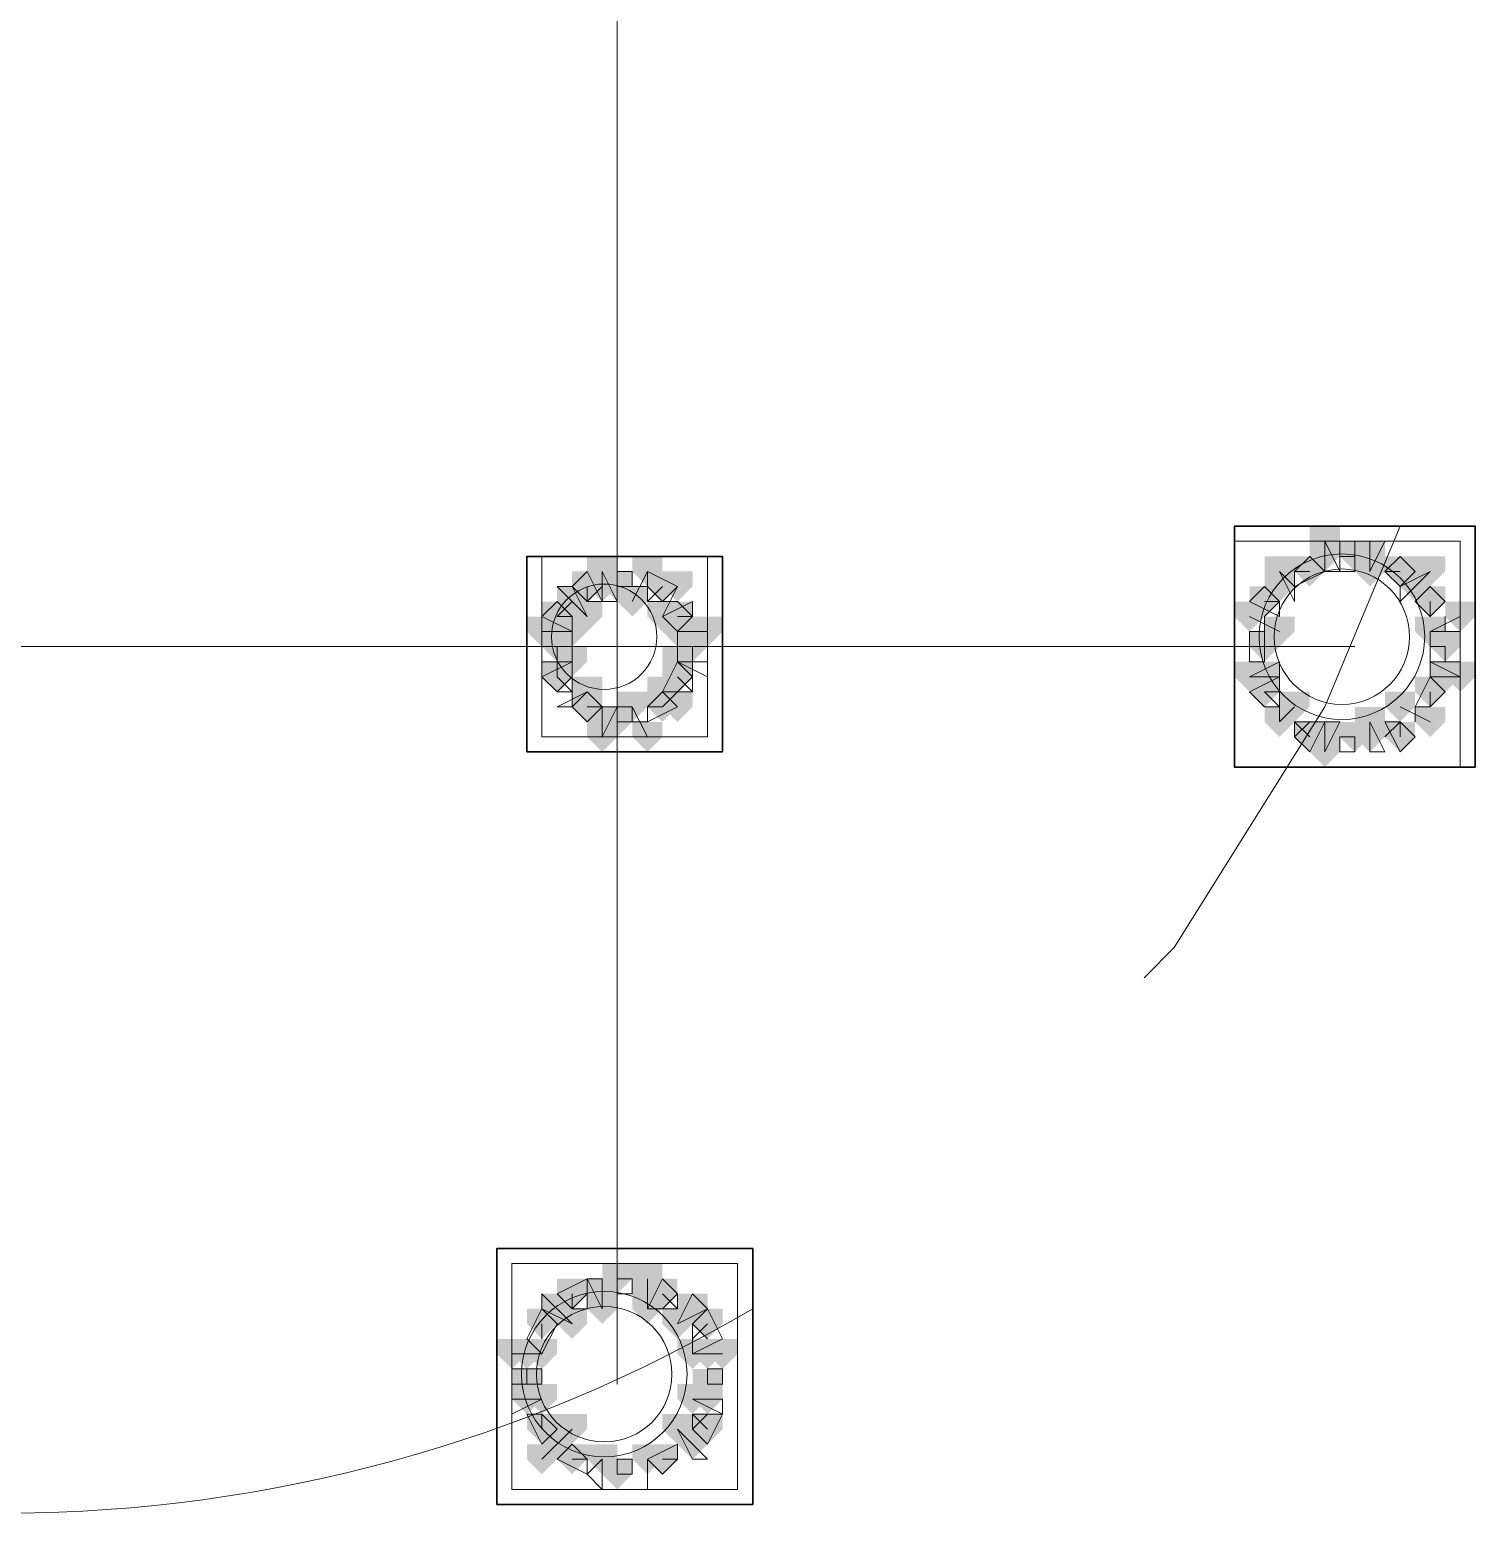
# Model space of a CAD drawing. Header units: millimetres. Extents: x 2315 to 4619, y 1334 to 1897.
# Drawn here: x 4074.12 to 4079.98, y 1548.68 to 1554.71 of the extents above; entities that cross this region are included whole.
import ezdxf

# ---------------------------------------------------------------- set-up
doc = ezdxf.new("R2010")
doc.units = ezdxf.units.MM
for name, color, linetype, true_color in [('PDF_10', 7, 'Continuous', 0x00b85c), ('PDF_AXIS', 7, 'Continuous', 0x00b85c), ('PDF_柱构件', 7, 'Continuous', 0x00b85c), ('PDF_转运站初步方案', 7, 'Continuous', 0x00b85c)]:
    doc.layers.add(name, color=color, linetype=linetype, true_color=true_color)
doc.layers.add('PDF_中心线层', color=1, linetype='Continuous')
doc.layers.add('PDF_粗实线层', color=7, linetype='Continuous')

msp = doc.modelspace()

# ---------------------------------------------------------------- hatches: boundary and pattern name
at = {"layer": 'PDF_10', "transparency": 33554559}
for points in [[(4079.4956, 1552.6298), (4079.4345, 1552.6298), (4079.4345, 1552.5687), (4079.4956, 1552.5076), (4079.5566, 1552.5687), (4079.5566, 1552.6298)], [(4079.4956, 1552.6298), (4079.4345, 1552.6298), (4079.4345, 1552.5687), (4079.4956, 1552.5076), (4079.5566, 1552.5687), (4079.5566, 1552.6298)], [(4079.4956, 1552.6298), (4079.4345, 1552.6298), (4079.4345, 1552.5687), (4079.4956, 1552.5076), (4079.5566, 1552.5687), (4079.5566, 1552.6298)], [(4079.3123, 1552.5687), (4079.2512, 1552.5687), (4079.2512, 1552.5076), (4079.3123, 1552.4466), (4079.3734, 1552.5076), (4079.3734, 1552.5687)], [(4079.3123, 1552.5687), (4079.2512, 1552.5687), (4079.2512, 1552.5076), (4079.3123, 1552.4466), (4079.3734, 1552.5076), (4079.3734, 1552.5687)], [(4079.6788, 1552.5687), (4079.6177, 1552.5687), (4079.6177, 1552.5076), (4079.6788, 1552.4466), (4079.7399, 1552.5076), (4079.7399, 1552.5687)], [(4079.6788, 1552.5687), (4079.6177, 1552.5687), (4079.6177, 1552.5076), (4079.6788, 1552.4466), (4079.7399, 1552.5076), (4079.7399, 1552.5687)], [(4079.6788, 1552.5687), (4079.6177, 1552.5687), (4079.6177, 1552.5076), (4079.6788, 1552.4466), (4079.7399, 1552.5076), (4079.7399, 1552.5687)], [(4076.3804, 1552.5076), (4076.3194, 1552.5076), (4076.3194, 1552.4466), (4076.3804, 1552.3855), (4076.4415, 1552.4466), (4076.4415, 1552.5076)], [(4076.3804, 1552.5076), (4076.3194, 1552.5076), (4076.3194, 1552.4466), (4076.3804, 1552.3855), (4076.4415, 1552.4466), (4076.4415, 1552.5076)], [(4076.5026, 1552.5076), (4076.4415, 1552.5076), (4076.4415, 1552.4466), (4076.5026, 1552.3855), (4076.5637, 1552.4466), (4076.5637, 1552.5076)], [(4076.5026, 1552.5076), (4076.4415, 1552.5076), (4076.4415, 1552.4466), (4076.5026, 1552.3855), (4076.5637, 1552.4466), (4076.5637, 1552.5076)], [(4076.6858, 1552.5076), (4076.6248, 1552.5076), (4076.6248, 1552.4466), (4076.6858, 1552.3855), (4076.7469, 1552.4466), (4076.7469, 1552.5076)], [(4076.6858, 1552.5076), (4076.6248, 1552.5076), (4076.6248, 1552.4466), (4076.6858, 1552.3855), (4076.7469, 1552.4466), (4076.7469, 1552.5076)], [(4079.1291, 1552.4466), (4079.068, 1552.4466), (4079.068, 1552.3855), (4079.1291, 1552.3244), (4079.1902, 1552.3855), (4079.1902, 1552.4466)], [(4079.1291, 1552.4466), (4079.068, 1552.4466), (4079.068, 1552.3855), (4079.1291, 1552.3244), (4079.1902, 1552.3855), (4079.1902, 1552.4466)], [(4079.801, 1552.4466), (4079.7399, 1552.4466), (4079.7399, 1552.3855), (4079.801, 1552.3244), (4079.8621, 1552.3855), (4079.8621, 1552.4466)], [(4079.801, 1552.4466), (4079.7399, 1552.4466), (4079.7399, 1552.3855), (4079.801, 1552.3244), (4079.8621, 1552.3855), (4079.8621, 1552.4466)], [(4079.801, 1552.4466), (4079.7399, 1552.4466), (4079.7399, 1552.3855), (4079.801, 1552.3244), (4079.8621, 1552.3855), (4079.8621, 1552.4466)], [(4076.2583, 1552.3855), (4076.1972, 1552.3855), (4076.1972, 1552.3244), (4076.2583, 1552.2633), (4076.3194, 1552.3244), (4076.3194, 1552.3855)], [(4076.2583, 1552.3855), (4076.1972, 1552.3855), (4076.1972, 1552.3244), (4076.2583, 1552.2633), (4076.3194, 1552.3244), (4076.3194, 1552.3855)], [(4076.7469, 1552.3855), (4076.6858, 1552.3855), (4076.6858, 1552.3244), (4076.7469, 1552.2633), (4076.808, 1552.3244), (4076.808, 1552.3855)], [(4076.7469, 1552.3855), (4076.6858, 1552.3855), (4076.6858, 1552.3244), (4076.7469, 1552.2633), (4076.808, 1552.3244), (4076.808, 1552.3855)], [(4076.2583, 1552.2633), (4076.1972, 1552.2633), (4076.1972, 1552.2022), (4076.2583, 1552.1412), (4076.3194, 1552.2022), (4076.3194, 1552.2633)], [(4076.2583, 1552.2633), (4076.1972, 1552.2633), (4076.1972, 1552.2022), (4076.2583, 1552.1412), (4076.3194, 1552.2022), (4076.3194, 1552.2633)], [(4076.808, 1552.2633), (4076.7469, 1552.2633), (4076.7469, 1552.2022), (4076.808, 1552.1412), (4076.8691, 1552.2022), (4076.8691, 1552.2633)], [(4076.808, 1552.2633), (4076.7469, 1552.2633), (4076.7469, 1552.2022), (4076.808, 1552.1412), (4076.8691, 1552.2022), (4076.8691, 1552.2633)], [(4079.1291, 1552.2633), (4079.068, 1552.2633), (4079.068, 1552.2022), (4079.1291, 1552.1412), (4079.1902, 1552.2022), (4079.1902, 1552.2633)], [(4079.1291, 1552.2633), (4079.068, 1552.2633), (4079.068, 1552.2022), (4079.1291, 1552.1412), (4079.1902, 1552.2022), (4079.1902, 1552.2633)], [(4079.8621, 1552.2633), (4079.801, 1552.2633), (4079.801, 1552.2022), (4079.8621, 1552.1412), (4079.9231, 1552.2022), (4079.9231, 1552.2633)], [(4079.8621, 1552.2633), (4079.801, 1552.2633), (4079.801, 1552.2022), (4079.8621, 1552.1412), (4079.9231, 1552.2022), (4079.9231, 1552.2633)], [(4076.2583, 1552.1412), (4076.1972, 1552.1412), (4076.1972, 1552.0801), (4076.2583, 1552.019), (4076.3194, 1552.0801), (4076.3194, 1552.1412)], [(4076.2583, 1552.1412), (4076.1972, 1552.1412), (4076.1972, 1552.0801), (4076.2583, 1552.019), (4076.3194, 1552.0801), (4076.3194, 1552.1412)], [(4076.7469, 1552.1412), (4076.6858, 1552.1412), (4076.6858, 1552.0801), (4076.7469, 1552.019), (4076.808, 1552.0801), (4076.808, 1552.1412)], [(4076.7469, 1552.1412), (4076.6858, 1552.1412), (4076.6858, 1552.0801), (4076.7469, 1552.019), (4076.808, 1552.0801), (4076.808, 1552.1412)], [(4079.1291, 1552.0801), (4079.068, 1552.0801), (4079.068, 1552.019), (4079.1291, 1551.9579), (4079.1902, 1552.019), (4079.1902, 1552.0801)], [(4079.1291, 1552.0801), (4079.068, 1552.0801), (4079.068, 1552.019), (4079.1291, 1551.9579), (4079.1902, 1552.019), (4079.1902, 1552.0801)], [(4079.801, 1552.0801), (4079.7399, 1552.0801), (4079.7399, 1552.019), (4079.801, 1551.9579), (4079.8621, 1552.019), (4079.8621, 1552.0801)], [(4079.801, 1552.0801), (4079.7399, 1552.0801), (4079.7399, 1552.019), (4079.801, 1551.9579), (4079.8621, 1552.019), (4079.8621, 1552.0801)], [(4079.801, 1552.0801), (4079.7399, 1552.0801), (4079.7399, 1552.019), (4079.801, 1551.9579), (4079.8621, 1552.019), (4079.8621, 1552.0801)], [(4076.3804, 1552.019), (4076.3194, 1552.019), (4076.3194, 1551.9579), (4076.3804, 1551.8968), (4076.4415, 1551.9579), (4076.4415, 1552.019)], [(4076.3804, 1552.019), (4076.3194, 1552.019), (4076.3194, 1551.9579), (4076.3804, 1551.8968), (4076.4415, 1551.9579), (4076.4415, 1552.019)], [(4076.3804, 1552.019), (4076.3194, 1552.019), (4076.3194, 1551.9579), (4076.3804, 1551.8968), (4076.4415, 1551.9579), (4076.4415, 1552.019)], [(4076.6858, 1552.019), (4076.6248, 1552.019), (4076.6248, 1551.9579), (4076.6858, 1551.8968), (4076.7469, 1551.9579), (4076.7469, 1552.019)], [(4076.6858, 1552.019), (4076.6248, 1552.019), (4076.6248, 1551.9579), (4076.6858, 1551.8968), (4076.7469, 1551.9579), (4076.7469, 1552.019)], [(4076.5026, 1551.9579), (4076.4415, 1551.9579), (4076.4415, 1551.8968), (4076.5026, 1551.8357), (4076.5637, 1551.8968), (4076.5637, 1551.9579)], [(4076.5026, 1551.9579), (4076.4415, 1551.9579), (4076.4415, 1551.8968), (4076.5026, 1551.8357), (4076.5637, 1551.8968), (4076.5637, 1551.9579)], [(4079.3123, 1551.8968), (4079.2512, 1551.8968), (4079.2512, 1551.8357), (4079.3123, 1551.7747), (4079.3734, 1551.8357), (4079.3734, 1551.8968)], [(4079.3123, 1551.8968), (4079.2512, 1551.8968), (4079.2512, 1551.8357), (4079.3123, 1551.7747), (4079.3734, 1551.8357), (4079.3734, 1551.8968)], [(4079.4956, 1551.8968), (4079.4345, 1551.8968), (4079.4345, 1551.8357), (4079.4956, 1551.7747), (4079.5566, 1551.8357), (4079.5566, 1551.8968)], [(4079.4956, 1551.8968), (4079.4345, 1551.8968), (4079.4345, 1551.8357), (4079.4956, 1551.7747), (4079.5566, 1551.8357), (4079.5566, 1551.8968)], [(4079.6788, 1551.8968), (4079.6177, 1551.8968), (4079.6177, 1551.8357), (4079.6788, 1551.7747), (4079.7399, 1551.8357), (4079.7399, 1551.8968)], [(4079.6788, 1551.8968), (4079.6177, 1551.8968), (4079.6177, 1551.8357), (4079.6788, 1551.7747), (4079.7399, 1551.8357), (4079.7399, 1551.8968)], [(4076.5026, 1549.6979), (4076.4415, 1549.6979), (4076.4415, 1549.6368), (4076.5026, 1549.5757), (4076.5637, 1549.6368), (4076.5637, 1549.6979)], [(4076.5026, 1549.6979), (4076.4415, 1549.6979), (4076.4415, 1549.6368), (4076.5026, 1549.5757), (4076.5637, 1549.6368), (4076.5637, 1549.6979)], [(4076.3194, 1549.6368), (4076.2583, 1549.6368), (4076.2583, 1549.5757), (4076.3194, 1549.5147), (4076.3804, 1549.5757), (4076.3804, 1549.6368)], [(4076.3194, 1549.6368), (4076.2583, 1549.6368), (4076.2583, 1549.5757), (4076.3194, 1549.5147), (4076.3804, 1549.5757), (4076.3804, 1549.6368)], [(4076.6858, 1549.6368), (4076.6248, 1549.6368), (4076.6248, 1549.5757), (4076.6858, 1549.5147), (4076.7469, 1549.5757), (4076.7469, 1549.6368)], [(4076.6858, 1549.6368), (4076.6248, 1549.6368), (4076.6248, 1549.5757), (4076.6858, 1549.5147), (4076.7469, 1549.5757), (4076.7469, 1549.6368)], [(4076.1972, 1549.5147), (4076.1361, 1549.5147), (4076.1361, 1549.4536), (4076.1972, 1549.3925), (4076.2583, 1549.4536), (4076.2583, 1549.5147)], [(4076.1972, 1549.5147), (4076.1361, 1549.5147), (4076.1361, 1549.4536), (4076.1972, 1549.3925), (4076.2583, 1549.4536), (4076.2583, 1549.5147)], [(4076.8691, 1549.5147), (4076.808, 1549.5147), (4076.808, 1549.4536), (4076.8691, 1549.3925), (4076.9302, 1549.4536), (4076.9302, 1549.5147)], [(4076.8691, 1549.5147), (4076.808, 1549.5147), (4076.808, 1549.4536), (4076.8691, 1549.3925), (4076.9302, 1549.4536), (4076.9302, 1549.5147)], [(4076.1361, 1549.2703), (4076.075, 1549.2703), (4076.075, 1549.2093), (4076.1361, 1549.1482), (4076.1972, 1549.2093), (4076.1972, 1549.2703)], [(4076.1361, 1549.2703), (4076.075, 1549.2703), (4076.075, 1549.2093), (4076.1361, 1549.1482), (4076.1972, 1549.2093), (4076.1972, 1549.2703)], [(4076.8691, 1549.2703), (4076.808, 1549.2703), (4076.808, 1549.2093), (4076.8691, 1549.1482), (4076.9302, 1549.2093), (4076.9302, 1549.2703)], [(4076.8691, 1549.2703), (4076.808, 1549.2703), (4076.808, 1549.2093), (4076.8691, 1549.1482), (4076.9302, 1549.2093), (4076.9302, 1549.2703)], [(4076.1972, 1549.0871), (4076.1361, 1549.0871), (4076.1361, 1549.026), (4076.1972, 1548.9649), (4076.2583, 1549.026), (4076.2583, 1549.0871)], [(4076.1972, 1549.0871), (4076.1361, 1549.0871), (4076.1361, 1549.026), (4076.1972, 1548.9649), (4076.2583, 1549.026), (4076.2583, 1549.0871)], [(4076.8691, 1549.0871), (4076.808, 1549.0871), (4076.808, 1549.026), (4076.8691, 1548.9649), (4076.9302, 1549.026), (4076.9302, 1549.0871)], [(4076.8691, 1549.0871), (4076.808, 1549.0871), (4076.808, 1549.026), (4076.8691, 1548.9649), (4076.9302, 1549.026), (4076.9302, 1549.0871)], [(4076.3194, 1548.9649), (4076.2583, 1548.9649), (4076.2583, 1548.9039), (4076.3194, 1548.8428), (4076.3804, 1548.9039), (4076.3804, 1548.9649)], [(4076.3194, 1548.9649), (4076.2583, 1548.9649), (4076.2583, 1548.9039), (4076.3194, 1548.8428), (4076.3804, 1548.9039), (4076.3804, 1548.9649)], [(4076.3194, 1548.9649), (4076.2583, 1548.9649), (4076.2583, 1548.9039), (4076.3194, 1548.8428), (4076.3804, 1548.9039), (4076.3804, 1548.9649)], [(4076.6858, 1548.9649), (4076.6248, 1548.9649), (4076.6248, 1548.9039), (4076.6858, 1548.8428), (4076.7469, 1548.9039), (4076.7469, 1548.9649)], [(4076.6858, 1548.9649), (4076.6248, 1548.9649), (4076.6248, 1548.9039), (4076.6858, 1548.8428), (4076.7469, 1548.9039), (4076.7469, 1548.9649)], [(4076.5026, 1548.9039), (4076.4415, 1548.9039), (4076.4415, 1548.8428), (4076.5026, 1548.7817), (4076.5637, 1548.8428), (4076.5637, 1548.9039)], [(4076.5026, 1548.9039), (4076.4415, 1548.9039), (4076.4415, 1548.8428), (4076.5026, 1548.7817), (4076.5637, 1548.8428), (4076.5637, 1548.9039)]]:
    msp.add_hatch(color=256, dxfattribs=at).paths.add_polyline_path(points)
at = {"layer": 'PDF_柱构件', "transparency": 33554559}
for points in [[(4079.3734, 1552.6909), (4079.3123, 1552.6909), (4079.3123, 1552.6298), (4079.3734, 1552.5687), (4079.4345, 1552.6298), (4079.4345, 1552.6909)], [(4079.3734, 1552.6298), (4079.3123, 1552.6298), (4079.3123, 1552.5687), (4079.3734, 1552.5076), (4079.4345, 1552.5687), (4079.4345, 1552.6298)], [(4079.5566, 1552.6298), (4079.4956, 1552.6298), (4079.4956, 1552.5687), (4079.5566, 1552.5076), (4079.6177, 1552.5687), (4079.6177, 1552.6298)], [(4076.4415, 1552.5687), (4076.3804, 1552.5687), (4076.3804, 1552.5076), (4076.4415, 1552.4466), (4076.5026, 1552.5076), (4076.5026, 1552.5687)], [(4076.6248, 1552.5687), (4076.5637, 1552.5687), (4076.5637, 1552.5076), (4076.6248, 1552.4466), (4076.6858, 1552.5076), (4076.6858, 1552.5687)], [(4079.1902, 1552.5687), (4079.1291, 1552.5687), (4079.1291, 1552.5076), (4079.1902, 1552.4466), (4079.2512, 1552.5076), (4079.2512, 1552.5687)], [(4079.5566, 1552.5687), (4079.4956, 1552.5687), (4079.4956, 1552.5076), (4079.5566, 1552.4466), (4079.6177, 1552.5076), (4079.6177, 1552.5687)], [(4079.801, 1552.5687), (4079.7399, 1552.5687), (4079.7399, 1552.5076), (4079.801, 1552.4466), (4079.8621, 1552.5076), (4079.8621, 1552.5687)], [(4076.4415, 1552.5076), (4076.3804, 1552.5076), (4076.3804, 1552.4466), (4076.4415, 1552.3855), (4076.5026, 1552.4466), (4076.5026, 1552.5076)], [(4076.7469, 1552.5076), (4076.6858, 1552.5076), (4076.6858, 1552.4466), (4076.7469, 1552.3855), (4076.808, 1552.4466), (4076.808, 1552.5076)], [(4079.1902, 1552.5076), (4079.1291, 1552.5076), (4079.1291, 1552.4466), (4079.1902, 1552.3855), (4079.2512, 1552.4466), (4079.2512, 1552.5076)], [(4079.7399, 1552.5076), (4079.6788, 1552.5076), (4079.6788, 1552.4466), (4079.7399, 1552.3855), (4079.801, 1552.4466), (4079.801, 1552.5076)], [(4076.3194, 1552.4466), (4076.2583, 1552.4466), (4076.2583, 1552.3855), (4076.3194, 1552.3244), (4076.3804, 1552.3855), (4076.3804, 1552.4466)], [(4076.5637, 1552.4466), (4076.5026, 1552.4466), (4076.5026, 1552.3855), (4076.5637, 1552.3244), (4076.6248, 1552.3855), (4076.6248, 1552.4466)], [(4076.3804, 1552.3855), (4076.3194, 1552.3855), (4076.3194, 1552.3244), (4076.3804, 1552.2633), (4076.4415, 1552.3244), (4076.4415, 1552.3855)], [(4076.6858, 1552.3855), (4076.6248, 1552.3855), (4076.6248, 1552.3244), (4076.6858, 1552.2633), (4076.7469, 1552.3244), (4076.7469, 1552.3855)], [(4079.068, 1552.3855), (4079.0069, 1552.3855), (4079.0069, 1552.3244), (4079.068, 1552.2633), (4079.1291, 1552.3244), (4079.1291, 1552.3855)], [(4079.9231, 1552.3855), (4079.8621, 1552.3855), (4079.8621, 1552.3244), (4079.9231, 1552.2633), (4079.9842, 1552.3244), (4079.9842, 1552.3855)], [(4076.1972, 1552.3244), (4076.1361, 1552.3244), (4076.1361, 1552.2633), (4076.1972, 1552.2022), (4076.2583, 1552.2633), (4076.2583, 1552.3244)], [(4076.2583, 1552.3244), (4076.1972, 1552.3244), (4076.1972, 1552.2633), (4076.2583, 1552.2022), (4076.3194, 1552.2633), (4076.3194, 1552.3244)], [(4076.3194, 1552.3244), (4076.2583, 1552.3244), (4076.2583, 1552.2633), (4076.3194, 1552.2022), (4076.3804, 1552.2633), (4076.3804, 1552.3244)], [(4076.7469, 1552.3244), (4076.6858, 1552.3244), (4076.6858, 1552.2633), (4076.7469, 1552.2022), (4076.808, 1552.2633), (4076.808, 1552.3244)], [(4076.808, 1552.3244), (4076.7469, 1552.3244), (4076.7469, 1552.2633), (4076.808, 1552.2022), (4076.8691, 1552.2633), (4076.8691, 1552.3244)], [(4076.8691, 1552.3244), (4076.808, 1552.3244), (4076.808, 1552.2633), (4076.8691, 1552.2022), (4076.9302, 1552.2633), (4076.9302, 1552.3244)], [(4079.1902, 1552.3244), (4079.1291, 1552.3244), (4079.1291, 1552.2633), (4079.1902, 1552.2022), (4079.2512, 1552.2633), (4079.2512, 1552.3244)], [(4079.801, 1552.3244), (4079.7399, 1552.3244), (4079.7399, 1552.2633), (4079.801, 1552.2022), (4079.8621, 1552.2633), (4079.8621, 1552.3244)], [(4076.3194, 1552.2022), (4076.2583, 1552.2022), (4076.2583, 1552.1412), (4076.3194, 1552.0801), (4076.3804, 1552.1412), (4076.3804, 1552.2022)], [(4076.7469, 1552.2022), (4076.6858, 1552.2022), (4076.6858, 1552.1412), (4076.7469, 1552.0801), (4076.808, 1552.1412), (4076.808, 1552.2022)], [(4079.068, 1552.1412), (4079.0069, 1552.1412), (4079.0069, 1552.0801), (4079.068, 1552.019), (4079.1291, 1552.0801), (4079.1291, 1552.1412)], [(4079.1291, 1552.1412), (4079.068, 1552.1412), (4079.068, 1552.0801), (4079.1291, 1552.019), (4079.1902, 1552.0801), (4079.1902, 1552.1412)], [(4079.8621, 1552.1412), (4079.801, 1552.1412), (4079.801, 1552.0801), (4079.8621, 1552.019), (4079.9231, 1552.0801), (4079.9231, 1552.1412)], [(4079.9231, 1552.1412), (4079.8621, 1552.1412), (4079.8621, 1552.0801), (4079.9231, 1552.019), (4079.9842, 1552.0801), (4079.9842, 1552.1412)], [(4076.3804, 1552.0801), (4076.3194, 1552.0801), (4076.3194, 1552.019), (4076.3804, 1551.9579), (4076.4415, 1552.019), (4076.4415, 1552.0801)], [(4076.6858, 1552.0801), (4076.6248, 1552.0801), (4076.6248, 1552.019), (4076.6858, 1551.9579), (4076.7469, 1552.019), (4076.7469, 1552.0801)], [(4076.5637, 1552.019), (4076.5026, 1552.019), (4076.5026, 1551.9579), (4076.5637, 1551.8968), (4076.6248, 1551.9579), (4076.6248, 1552.019)], [(4076.7469, 1552.019), (4076.6858, 1552.019), (4076.6858, 1551.9579), (4076.7469, 1551.8968), (4076.808, 1551.9579), (4076.808, 1552.019)], [(4079.2512, 1552.019), (4079.1902, 1552.019), (4079.1902, 1551.9579), (4079.2512, 1551.8968), (4079.3123, 1551.9579), (4079.3123, 1552.019)], [(4079.6788, 1552.019), (4079.6177, 1552.019), (4079.6177, 1551.9579), (4079.6788, 1551.8968), (4079.7399, 1551.9579), (4079.7399, 1552.019)], [(4076.4415, 1551.9579), (4076.3804, 1551.9579), (4076.3804, 1551.8968), (4076.4415, 1551.8357), (4076.5026, 1551.8968), (4076.5026, 1551.9579)], [(4079.1902, 1551.9579), (4079.1291, 1551.9579), (4079.1291, 1551.8968), (4079.1902, 1551.8357), (4079.2512, 1551.8968), (4079.2512, 1551.9579)], [(4079.5566, 1551.9579), (4079.4956, 1551.9579), (4079.4956, 1551.8968), (4079.5566, 1551.8357), (4079.6177, 1551.8968), (4079.6177, 1551.9579)], [(4079.801, 1551.9579), (4079.7399, 1551.9579), (4079.7399, 1551.8968), (4079.801, 1551.8357), (4079.8621, 1551.8968), (4079.8621, 1551.9579)], [(4076.4415, 1551.8968), (4076.3804, 1551.8968), (4076.3804, 1551.8357), (4076.4415, 1551.7747), (4076.5026, 1551.8357), (4076.5026, 1551.8968)], [(4076.6248, 1551.8968), (4076.5637, 1551.8968), (4076.5637, 1551.8357), (4076.6248, 1551.7747), (4076.6858, 1551.8357), (4076.6858, 1551.8968)], [(4079.3734, 1551.8968), (4079.3123, 1551.8968), (4079.3123, 1551.8357), (4079.3734, 1551.7747), (4079.4345, 1551.8357), (4079.4345, 1551.8968)], [(4079.5566, 1551.8968), (4079.4956, 1551.8968), (4079.4956, 1551.8357), (4079.5566, 1551.7747), (4079.6177, 1551.8357), (4079.6177, 1551.8968)], [(4079.3734, 1551.8357), (4079.3123, 1551.8357), (4079.3123, 1551.7747), (4079.3734, 1551.7136), (4079.4345, 1551.7747), (4079.4345, 1551.8357)], [(4076.6248, 1549.6979), (4076.5637, 1549.6979), (4076.5637, 1549.6368), (4076.6248, 1549.5757), (4076.6858, 1549.6368), (4076.6858, 1549.6979)], [(4076.4415, 1549.6368), (4076.3804, 1549.6368), (4076.3804, 1549.5757), (4076.4415, 1549.5147), (4076.5026, 1549.5757), (4076.5026, 1549.6368)], [(4076.6248, 1549.6368), (4076.5637, 1549.6368), (4076.5637, 1549.5757), (4076.6248, 1549.5147), (4076.6858, 1549.5757), (4076.6858, 1549.6368)], [(4076.2583, 1549.5757), (4076.1972, 1549.5757), (4076.1972, 1549.5147), (4076.2583, 1549.4536), (4076.3194, 1549.5147), (4076.3194, 1549.5757)], [(4076.4415, 1549.5757), (4076.3804, 1549.5757), (4076.3804, 1549.5147), (4076.4415, 1549.4536), (4076.5026, 1549.5147), (4076.5026, 1549.5757)], [(4076.6248, 1549.5757), (4076.5637, 1549.5757), (4076.5637, 1549.5147), (4076.6248, 1549.4536), (4076.6858, 1549.5147), (4076.6858, 1549.5757)], [(4076.808, 1549.5757), (4076.7469, 1549.5757), (4076.7469, 1549.5147), (4076.808, 1549.4536), (4076.8691, 1549.5147), (4076.8691, 1549.5757)], [(4076.3194, 1549.5147), (4076.2583, 1549.5147), (4076.2583, 1549.4536), (4076.3194, 1549.3925), (4076.3804, 1549.4536), (4076.3804, 1549.5147)], [(4076.7469, 1549.5147), (4076.6858, 1549.5147), (4076.6858, 1549.4536), (4076.7469, 1549.3925), (4076.808, 1549.4536), (4076.808, 1549.5147)], [(4076.075, 1549.3925), (4076.0139, 1549.3925), (4076.0139, 1549.3314), (4076.075, 1549.2703), (4076.1361, 1549.3314), (4076.1361, 1549.3925)], [(4076.1361, 1549.3925), (4076.075, 1549.3925), (4076.075, 1549.3314), (4076.1361, 1549.2703), (4076.1972, 1549.3314), (4076.1972, 1549.3925)], [(4076.1972, 1549.3925), (4076.1361, 1549.3925), (4076.1361, 1549.3314), (4076.1972, 1549.2703), (4076.2583, 1549.3314), (4076.2583, 1549.3925)], [(4076.808, 1549.3925), (4076.7469, 1549.3925), (4076.7469, 1549.3314), (4076.808, 1549.2703), (4076.8691, 1549.3314), (4076.8691, 1549.3925)], [(4076.8691, 1549.3925), (4076.808, 1549.3925), (4076.808, 1549.3314), (4076.8691, 1549.2703), (4076.9302, 1549.3314), (4076.9302, 1549.3925)], [(4076.9302, 1549.3925), (4076.8691, 1549.3925), (4076.8691, 1549.3314), (4076.9302, 1549.2703), (4076.9912, 1549.3314), (4076.9912, 1549.3925)], [(4076.1361, 1549.2093), (4076.075, 1549.2093), (4076.075, 1549.1482), (4076.1361, 1549.0871), (4076.1972, 1549.1482), (4076.1972, 1549.2093)], [(4076.1972, 1549.2093), (4076.1361, 1549.2093), (4076.1361, 1549.1482), (4076.1972, 1549.0871), (4076.2583, 1549.1482), (4076.2583, 1549.2093)], [(4076.808, 1549.2093), (4076.7469, 1549.2093), (4076.7469, 1549.1482), (4076.808, 1549.0871), (4076.8691, 1549.1482), (4076.8691, 1549.2093)], [(4076.8691, 1549.2093), (4076.808, 1549.2093), (4076.808, 1549.1482), (4076.8691, 1549.0871), (4076.9302, 1549.1482), (4076.9302, 1549.2093)], [(4076.3194, 1549.0871), (4076.2583, 1549.0871), (4076.2583, 1549.026), (4076.3194, 1548.9649), (4076.3804, 1549.026), (4076.3804, 1549.0871)], [(4076.7469, 1549.0871), (4076.6858, 1549.0871), (4076.6858, 1549.026), (4076.7469, 1548.9649), (4076.808, 1549.026), (4076.808, 1549.0871)], [(4076.2583, 1549.026), (4076.1972, 1549.026), (4076.1972, 1548.9649), (4076.2583, 1548.9039), (4076.3194, 1548.9649), (4076.3194, 1549.026)], [(4076.808, 1549.026), (4076.7469, 1549.026), (4076.7469, 1548.9649), (4076.808, 1548.9039), (4076.8691, 1548.9649), (4076.8691, 1549.026)], [(4076.1972, 1548.9649), (4076.1361, 1548.9649), (4076.1361, 1548.9039), (4076.1972, 1548.8428), (4076.2583, 1548.9039), (4076.2583, 1548.9649)], [(4076.4415, 1548.9649), (4076.3804, 1548.9649), (4076.3804, 1548.9039), (4076.4415, 1548.8428), (4076.5026, 1548.9039), (4076.5026, 1548.9649)], [(4076.6248, 1548.9649), (4076.5637, 1548.9649), (4076.5637, 1548.9039), (4076.6248, 1548.8428), (4076.6858, 1548.9039), (4076.6858, 1548.9649)]]:
    msp.add_hatch(color=256, dxfattribs=at).paths.add_polyline_path(points)
at = {"layer": 'PDF_转运站初步方案', "transparency": 33554559}
for points in [[(4079.4956, 1552.6298), (4079.4345, 1552.6298), (4079.4345, 1552.5687), (4079.4956, 1552.5076), (4079.5566, 1552.5687), (4079.5566, 1552.6298)], [(4079.4956, 1552.6298), (4079.4345, 1552.6298), (4079.4345, 1552.5687), (4079.4956, 1552.5076), (4079.5566, 1552.5687), (4079.5566, 1552.6298)], [(4079.3123, 1552.5687), (4079.2512, 1552.5687), (4079.2512, 1552.5076), (4079.3123, 1552.4466), (4079.3734, 1552.5076), (4079.3734, 1552.5687)], [(4079.3123, 1552.5687), (4079.2512, 1552.5687), (4079.2512, 1552.5076), (4079.3123, 1552.4466), (4079.3734, 1552.5076), (4079.3734, 1552.5687)], [(4079.6788, 1552.5687), (4079.6177, 1552.5687), (4079.6177, 1552.5076), (4079.6788, 1552.4466), (4079.7399, 1552.5076), (4079.7399, 1552.5687)], [(4079.6788, 1552.5687), (4079.6177, 1552.5687), (4079.6177, 1552.5076), (4079.6788, 1552.4466), (4079.7399, 1552.5076), (4079.7399, 1552.5687)], [(4076.3804, 1552.5076), (4076.3194, 1552.5076), (4076.3194, 1552.4466), (4076.3804, 1552.3855), (4076.4415, 1552.4466), (4076.4415, 1552.5076)], [(4076.3804, 1552.5076), (4076.3194, 1552.5076), (4076.3194, 1552.4466), (4076.3804, 1552.3855), (4076.4415, 1552.4466), (4076.4415, 1552.5076)], [(4076.5026, 1552.5076), (4076.4415, 1552.5076), (4076.4415, 1552.4466), (4076.5026, 1552.3855), (4076.5637, 1552.4466), (4076.5637, 1552.5076)], [(4076.5026, 1552.5076), (4076.4415, 1552.5076), (4076.4415, 1552.4466), (4076.5026, 1552.3855), (4076.5637, 1552.4466), (4076.5637, 1552.5076)], [(4076.6858, 1552.5076), (4076.6248, 1552.5076), (4076.6248, 1552.4466), (4076.6858, 1552.3855), (4076.7469, 1552.4466), (4076.7469, 1552.5076)], [(4076.6858, 1552.5076), (4076.6248, 1552.5076), (4076.6248, 1552.4466), (4076.6858, 1552.3855), (4076.7469, 1552.4466), (4076.7469, 1552.5076)], [(4079.1291, 1552.4466), (4079.068, 1552.4466), (4079.068, 1552.3855), (4079.1291, 1552.3244), (4079.1902, 1552.3855), (4079.1902, 1552.4466)], [(4079.1291, 1552.4466), (4079.068, 1552.4466), (4079.068, 1552.3855), (4079.1291, 1552.3244), (4079.1902, 1552.3855), (4079.1902, 1552.4466)], [(4079.801, 1552.4466), (4079.7399, 1552.4466), (4079.7399, 1552.3855), (4079.801, 1552.3244), (4079.8621, 1552.3855), (4079.8621, 1552.4466)], [(4079.801, 1552.4466), (4079.7399, 1552.4466), (4079.7399, 1552.3855), (4079.801, 1552.3244), (4079.8621, 1552.3855), (4079.8621, 1552.4466)], [(4076.2583, 1552.3855), (4076.1972, 1552.3855), (4076.1972, 1552.3244), (4076.2583, 1552.2633), (4076.3194, 1552.3244), (4076.3194, 1552.3855)], [(4076.2583, 1552.3855), (4076.1972, 1552.3855), (4076.1972, 1552.3244), (4076.2583, 1552.2633), (4076.3194, 1552.3244), (4076.3194, 1552.3855)], [(4076.7469, 1552.3855), (4076.6858, 1552.3855), (4076.6858, 1552.3244), (4076.7469, 1552.2633), (4076.808, 1552.3244), (4076.808, 1552.3855)], [(4076.7469, 1552.3855), (4076.6858, 1552.3855), (4076.6858, 1552.3244), (4076.7469, 1552.2633), (4076.808, 1552.3244), (4076.808, 1552.3855)], [(4076.2583, 1552.2633), (4076.1972, 1552.2633), (4076.1972, 1552.2022), (4076.2583, 1552.1412), (4076.3194, 1552.2022), (4076.3194, 1552.2633)], [(4076.2583, 1552.2633), (4076.1972, 1552.2633), (4076.1972, 1552.2022), (4076.2583, 1552.1412), (4076.3194, 1552.2022), (4076.3194, 1552.2633)], [(4076.808, 1552.2633), (4076.7469, 1552.2633), (4076.7469, 1552.2022), (4076.808, 1552.1412), (4076.8691, 1552.2022), (4076.8691, 1552.2633)], [(4076.808, 1552.2633), (4076.7469, 1552.2633), (4076.7469, 1552.2022), (4076.808, 1552.1412), (4076.8691, 1552.2022), (4076.8691, 1552.2633)], [(4079.1291, 1552.2633), (4079.068, 1552.2633), (4079.068, 1552.2022), (4079.1291, 1552.1412), (4079.1902, 1552.2022), (4079.1902, 1552.2633)], [(4079.1291, 1552.2633), (4079.068, 1552.2633), (4079.068, 1552.2022), (4079.1291, 1552.1412), (4079.1902, 1552.2022), (4079.1902, 1552.2633)], [(4079.8621, 1552.2633), (4079.801, 1552.2633), (4079.801, 1552.2022), (4079.8621, 1552.1412), (4079.9231, 1552.2022), (4079.9231, 1552.2633)], [(4079.8621, 1552.2633), (4079.801, 1552.2633), (4079.801, 1552.2022), (4079.8621, 1552.1412), (4079.9231, 1552.2022), (4079.9231, 1552.2633)], [(4076.2583, 1552.1412), (4076.1972, 1552.1412), (4076.1972, 1552.0801), (4076.2583, 1552.019), (4076.3194, 1552.0801), (4076.3194, 1552.1412)], [(4076.2583, 1552.1412), (4076.1972, 1552.1412), (4076.1972, 1552.0801), (4076.2583, 1552.019), (4076.3194, 1552.0801), (4076.3194, 1552.1412)], [(4076.7469, 1552.1412), (4076.6858, 1552.1412), (4076.6858, 1552.0801), (4076.7469, 1552.019), (4076.808, 1552.0801), (4076.808, 1552.1412)], [(4076.7469, 1552.1412), (4076.6858, 1552.1412), (4076.6858, 1552.0801), (4076.7469, 1552.019), (4076.808, 1552.0801), (4076.808, 1552.1412)], [(4079.1291, 1552.0801), (4079.068, 1552.0801), (4079.068, 1552.019), (4079.1291, 1551.9579), (4079.1902, 1552.019), (4079.1902, 1552.0801)], [(4079.1291, 1552.0801), (4079.068, 1552.0801), (4079.068, 1552.019), (4079.1291, 1551.9579), (4079.1902, 1552.019), (4079.1902, 1552.0801)], [(4079.801, 1552.0801), (4079.7399, 1552.0801), (4079.7399, 1552.019), (4079.801, 1551.9579), (4079.8621, 1552.019), (4079.8621, 1552.0801)], [(4079.801, 1552.0801), (4079.7399, 1552.0801), (4079.7399, 1552.019), (4079.801, 1551.9579), (4079.8621, 1552.019), (4079.8621, 1552.0801)], [(4076.3804, 1552.019), (4076.3194, 1552.019), (4076.3194, 1551.9579), (4076.3804, 1551.8968), (4076.4415, 1551.9579), (4076.4415, 1552.019)], [(4076.3804, 1552.019), (4076.3194, 1552.019), (4076.3194, 1551.9579), (4076.3804, 1551.8968), (4076.4415, 1551.9579), (4076.4415, 1552.019)], [(4076.6858, 1552.019), (4076.6248, 1552.019), (4076.6248, 1551.9579), (4076.6858, 1551.8968), (4076.7469, 1551.9579), (4076.7469, 1552.019)], [(4076.6858, 1552.019), (4076.6248, 1552.019), (4076.6248, 1551.9579), (4076.6858, 1551.8968), (4076.7469, 1551.9579), (4076.7469, 1552.019)], [(4076.5026, 1551.9579), (4076.4415, 1551.9579), (4076.4415, 1551.8968), (4076.5026, 1551.8357), (4076.5637, 1551.8968), (4076.5637, 1551.9579)], [(4076.5026, 1551.9579), (4076.4415, 1551.9579), (4076.4415, 1551.8968), (4076.5026, 1551.8357), (4076.5637, 1551.8968), (4076.5637, 1551.9579)], [(4079.3123, 1551.8968), (4079.2512, 1551.8968), (4079.2512, 1551.8357), (4079.3123, 1551.7747), (4079.3734, 1551.8357), (4079.3734, 1551.8968)], [(4079.3123, 1551.8968), (4079.2512, 1551.8968), (4079.2512, 1551.8357), (4079.3123, 1551.7747), (4079.3734, 1551.8357), (4079.3734, 1551.8968)], [(4079.4956, 1551.8968), (4079.4345, 1551.8968), (4079.4345, 1551.8357), (4079.4956, 1551.7747), (4079.5566, 1551.8357), (4079.5566, 1551.8968)], [(4079.4956, 1551.8968), (4079.4345, 1551.8968), (4079.4345, 1551.8357), (4079.4956, 1551.7747), (4079.5566, 1551.8357), (4079.5566, 1551.8968)], [(4079.6788, 1551.8968), (4079.6177, 1551.8968), (4079.6177, 1551.8357), (4079.6788, 1551.7747), (4079.7399, 1551.8357), (4079.7399, 1551.8968)], [(4079.6788, 1551.8968), (4079.6177, 1551.8968), (4079.6177, 1551.8357), (4079.6788, 1551.7747), (4079.7399, 1551.8357), (4079.7399, 1551.8968)], [(4076.5026, 1549.6979), (4076.4415, 1549.6979), (4076.4415, 1549.6368), (4076.5026, 1549.5757), (4076.5637, 1549.6368), (4076.5637, 1549.6979)], [(4076.5026, 1549.6979), (4076.4415, 1549.6979), (4076.4415, 1549.6368), (4076.5026, 1549.5757), (4076.5637, 1549.6368), (4076.5637, 1549.6979)], [(4076.3194, 1549.6368), (4076.2583, 1549.6368), (4076.2583, 1549.5757), (4076.3194, 1549.5147), (4076.3804, 1549.5757), (4076.3804, 1549.6368)], [(4076.3194, 1549.6368), (4076.2583, 1549.6368), (4076.2583, 1549.5757), (4076.3194, 1549.5147), (4076.3804, 1549.5757), (4076.3804, 1549.6368)], [(4076.6858, 1549.6368), (4076.6248, 1549.6368), (4076.6248, 1549.5757), (4076.6858, 1549.5147), (4076.7469, 1549.5757), (4076.7469, 1549.6368)], [(4076.6858, 1549.6368), (4076.6248, 1549.6368), (4076.6248, 1549.5757), (4076.6858, 1549.5147), (4076.7469, 1549.5757), (4076.7469, 1549.6368)], [(4076.1972, 1549.5147), (4076.1361, 1549.5147), (4076.1361, 1549.4536), (4076.1972, 1549.3925), (4076.2583, 1549.4536), (4076.2583, 1549.5147)], [(4076.1972, 1549.5147), (4076.1361, 1549.5147), (4076.1361, 1549.4536), (4076.1972, 1549.3925), (4076.2583, 1549.4536), (4076.2583, 1549.5147)], [(4076.8691, 1549.5147), (4076.808, 1549.5147), (4076.808, 1549.4536), (4076.8691, 1549.3925), (4076.9302, 1549.4536), (4076.9302, 1549.5147)], [(4076.8691, 1549.5147), (4076.808, 1549.5147), (4076.808, 1549.4536), (4076.8691, 1549.3925), (4076.9302, 1549.4536), (4076.9302, 1549.5147)], [(4076.1361, 1549.2703), (4076.075, 1549.2703), (4076.075, 1549.2093), (4076.1361, 1549.1482), (4076.1972, 1549.2093), (4076.1972, 1549.2703)], [(4076.1361, 1549.2703), (4076.075, 1549.2703), (4076.075, 1549.2093), (4076.1361, 1549.1482), (4076.1972, 1549.2093), (4076.1972, 1549.2703)], [(4076.8691, 1549.2703), (4076.808, 1549.2703), (4076.808, 1549.2093), (4076.8691, 1549.1482), (4076.9302, 1549.2093), (4076.9302, 1549.2703)], [(4076.8691, 1549.2703), (4076.808, 1549.2703), (4076.808, 1549.2093), (4076.8691, 1549.1482), (4076.9302, 1549.2093), (4076.9302, 1549.2703)], [(4076.1972, 1549.0871), (4076.1361, 1549.0871), (4076.1361, 1549.026), (4076.1972, 1548.9649), (4076.2583, 1549.026), (4076.2583, 1549.0871)], [(4076.1972, 1549.0871), (4076.1361, 1549.0871), (4076.1361, 1549.026), (4076.1972, 1548.9649), (4076.2583, 1549.026), (4076.2583, 1549.0871)], [(4076.8691, 1549.0871), (4076.808, 1549.0871), (4076.808, 1549.026), (4076.8691, 1548.9649), (4076.9302, 1549.026), (4076.9302, 1549.0871)], [(4076.8691, 1549.0871), (4076.808, 1549.0871), (4076.808, 1549.026), (4076.8691, 1548.9649), (4076.9302, 1549.026), (4076.9302, 1549.0871)], [(4076.3194, 1548.9649), (4076.2583, 1548.9649), (4076.2583, 1548.9039), (4076.3194, 1548.8428), (4076.3804, 1548.9039), (4076.3804, 1548.9649)], [(4076.3194, 1548.9649), (4076.2583, 1548.9649), (4076.2583, 1548.9039), (4076.3194, 1548.8428), (4076.3804, 1548.9039), (4076.3804, 1548.9649)], [(4076.6858, 1548.9649), (4076.6248, 1548.9649), (4076.6248, 1548.9039), (4076.6858, 1548.8428), (4076.7469, 1548.9039), (4076.7469, 1548.9649)], [(4076.6858, 1548.9649), (4076.6248, 1548.9649), (4076.6248, 1548.9039), (4076.6858, 1548.8428), (4076.7469, 1548.9039), (4076.7469, 1548.9649)], [(4076.5026, 1548.9039), (4076.4415, 1548.9039), (4076.4415, 1548.8428), (4076.5026, 1548.7817), (4076.5637, 1548.8428), (4076.5637, 1548.9039)], [(4076.5026, 1548.9039), (4076.4415, 1548.9039), (4076.4415, 1548.8428), (4076.5026, 1548.7817), (4076.5637, 1548.8428), (4076.5637, 1548.9039)]]:
    msp.add_hatch(color=256, dxfattribs=at).paths.add_polyline_path(points)

# ---------------------------------------------------------------- linework, layer by layer
at = {"layer": 'PDF_10', "lineweight": 18}
for points in [[(4079.4345, 1552.5687), (4079.4956, 1552.5687)], [(4076.5026, 1552.5076), (4076.5026, 1552.4466), (4076.5637, 1552.4466)], [(4079.2512, 1552.5076), (4079.3123, 1552.5076), (4079.2512, 1552.5076)], [(4079.6177, 1552.5076), (4079.6788, 1552.5076)], [(4076.3804, 1552.4466), (4076.3804, 1552.3855), (4076.4415, 1552.4466)], [(4076.6248, 1552.4466), (4076.6858, 1552.3855)], [(4076.6248, 1552.3855), (4076.6858, 1552.4466)], [(4076.3194, 1552.3244), (4076.2583, 1552.3244), (4076.3194, 1552.3855)], [(4076.7469, 1552.3855), (4076.808, 1552.3244), (4076.7469, 1552.3244)], [(4079.1291, 1552.3244), (4079.1902, 1552.3855), (4079.1291, 1552.3855)], [(4079.801, 1552.3855), (4079.801, 1552.3244)], [(4076.2583, 1552.1412), (4076.2583, 1552.2022), (4076.1972, 1552.2022)], [(4076.7469, 1552.2022), (4076.808, 1552.2022), (4076.808, 1552.1412)], [(4079.1291, 1552.1412), (4079.1291, 1552.2022), (4079.068, 1552.2022)], [(4079.801, 1552.2022), (4079.8621, 1552.2022), (4079.8621, 1552.1412)], [(4076.3194, 1552.019), (4076.2583, 1552.0801)], [(4076.3194, 1552.0801), (4076.2583, 1552.019)], [(4076.808, 1552.0801), (4076.7469, 1552.019)], [(4076.7469, 1552.0801), (4076.808, 1552.019)], [(4079.1902, 1551.9579), (4079.1291, 1552.019), (4079.1902, 1552.019)], [(4079.801, 1552.019), (4079.801, 1551.9579)], [(4076.4415, 1551.9579), (4076.3804, 1551.9579)], [(4076.5637, 1551.8968), (4076.5026, 1551.8968), (4076.5026, 1551.9579)], [(4076.6858, 1551.9579), (4076.6248, 1551.9579), (4076.6858, 1551.9579)], [(4079.3123, 1551.8357), (4079.2512, 1551.8968)], [(4079.3123, 1551.8968), (4079.2512, 1551.8357)], [(4079.6788, 1551.8357), (4079.6788, 1551.8968), (4079.6177, 1551.8357)], [(4079.4956, 1551.7747), (4079.4956, 1551.8357), (4079.4345, 1551.8357)], [(4076.5637, 1549.6368), (4076.5026, 1549.6368), (4076.5026, 1549.5757)], [(4076.3804, 1549.5757), (4076.3194, 1549.5147), (4076.3194, 1549.5757)], [(4076.7469, 1549.5147), (4076.6858, 1549.5757)], [(4076.6858, 1549.5147), (4076.7469, 1549.5757)], [(4076.1972, 1549.4536), (4076.1972, 1549.3925), (4076.1972, 1549.4536)], [(4076.8691, 1549.3925), (4076.808, 1549.4536)], [(4076.808, 1549.3925), (4076.8691, 1549.4536)], [(4076.1361, 1549.2703), (4076.1361, 1549.2093), (4076.1972, 1549.2093)], [(4076.9302, 1549.2093), (4076.8691, 1549.2093), (4076.8691, 1549.2703)], [(4076.1972, 1549.026), (4076.1972, 1549.0871), (4076.1972, 1549.026)], [(4076.808, 1549.026), (4076.8691, 1549.0871)], [(4076.808, 1549.0871), (4076.8691, 1549.026)], [(4076.3194, 1548.9039), (4076.3804, 1548.9039)], [(4076.5026, 1548.9039), (4076.5026, 1548.8428), (4076.5637, 1548.8428)], [(4076.7469, 1548.9039), (4076.6858, 1548.9039), (4076.7469, 1548.9039)]]:
    msp.add_lwpolyline(points, dxfattribs=at)
at = {"layer": 'PDF_AXIS', "lineweight": 18}
for points in [[(4079.9231, 1551.7136), (4079.9231, 1552.6298), (4079.0069, 1552.6298), (4079.0069, 1551.7136)], [(4076.8691, 1551.8357), (4076.8691, 1552.5687), (4076.1972, 1552.5687), (4076.1972, 1551.8357)], [(4076.075, 1548.7817), (4076.075, 1549.6979), (4076.9912, 1549.6979), (4076.9912, 1548.7817)]]:
    msp.add_lwpolyline(points, close=True, dxfattribs=at)
at = {"layer": 'PDF_中心线层', "color": 112, "lineweight": 18, "true_color": 0x00b85c}
for points in [[(4076.5026, 1549.2093), (4076.5026, 1560.1428)], [(4078.6404, 1550.8584), (4078.7626, 1550.9806), (4079.3734, 1551.9579), (4079.6788, 1552.6909)], [(4079.4956, 1552.2022), (4068.562, 1552.2022)]]:
    msp.add_lwpolyline(points, dxfattribs=at)
msp.add_arc((4074.0082, 1554.6804), 5.9959, 179.7499, 300.5105, dxfattribs=at)
at = {"layer": 'PDF_柱构件', "lineweight": 18}
for points in [[(4079.3734, 1552.6298), (4079.3734, 1552.5076), (4079.4345, 1552.5076)], [(4079.4345, 1552.5076), (4079.4956, 1552.5076), (4079.4956, 1552.6298), (4079.4345, 1552.6298)], [(4079.5566, 1552.6298), (4079.5566, 1552.5076), (4079.6177, 1552.6298)], [(4079.2512, 1552.4466), (4079.3734, 1552.5076), (4079.3123, 1552.5687), (4079.2512, 1552.5076)], [(4079.6177, 1552.5076), (4079.6788, 1552.4466), (4079.7399, 1552.5076), (4079.6788, 1552.5687)], [(4076.3804, 1552.3855), (4076.4415, 1552.3855), (4076.3804, 1552.5076), (4076.3194, 1552.4466)], [(4076.4415, 1552.5076), (4076.4415, 1552.3855), (4076.5026, 1552.3855)], [(4076.5026, 1552.4466), (4076.5637, 1552.4466), (4076.5637, 1552.5076), (4076.5026, 1552.5076)], [(4076.6248, 1552.5076), (4076.5637, 1552.3855)], [(4076.6248, 1552.3855), (4076.6858, 1552.3855), (4076.7469, 1552.4466), (4076.6248, 1552.5076)], [(4079.1902, 1552.5076), (4079.2512, 1552.3855), (4079.2512, 1552.4466)], [(4079.801, 1552.5076), (4079.6788, 1552.4466), (4079.6788, 1552.3855)], [(4076.2583, 1552.4466), (4076.3804, 1552.3244), (4076.3194, 1552.4466)], [(4076.7469, 1552.4466), (4076.6858, 1552.3244)], [(4079.1902, 1552.3244), (4079.1902, 1552.3855), (4079.1291, 1552.4466), (4079.068, 1552.3855)], [(4079.7399, 1552.3855), (4079.801, 1552.3244), (4079.8621, 1552.3855), (4079.801, 1552.4466)], [(4076.3194, 1552.2633), (4076.3194, 1552.3244), (4076.2583, 1552.3855), (4076.1972, 1552.3244)], [(4076.6858, 1552.3244), (4076.7469, 1552.2633), (4076.808, 1552.3244), (4076.808, 1552.3855)], [(4079.068, 1552.3244), (4079.1902, 1552.2633)], [(4079.9231, 1552.3244), (4079.801, 1552.2633)], [(4076.1972, 1552.2633), (4076.3194, 1552.2633)], [(4076.3194, 1552.1412), (4076.3194, 1552.2633), (4076.1972, 1552.2633), (4076.1972, 1552.1412)], [(4076.8691, 1552.2633), (4076.7469, 1552.2633)], [(4076.7469, 1552.2633), (4076.7469, 1552.1412), (4076.8691, 1552.1412), (4076.8691, 1552.2633)], [(4079.1291, 1552.1412), (4079.1291, 1552.2633), (4079.068, 1552.2633), (4079.068, 1552.1412)], [(4079.801, 1552.2633), (4079.801, 1552.1412), (4079.9231, 1552.1412), (4079.9231, 1552.2633)], [(4076.1972, 1552.0801), (4076.3194, 1552.1412), (4076.1972, 1552.1412)], [(4076.3194, 1552.019), (4076.3194, 1552.1412), (4076.1972, 1552.0801), (4076.2583, 1552.019)], [(4076.7469, 1552.1412), (4076.6858, 1552.019), (4076.808, 1552.019), (4076.808, 1552.0801)], [(4076.8691, 1552.1412), (4076.7469, 1552.1412), (4076.8691, 1552.0801)], [(4079.068, 1552.0801), (4079.1902, 1552.0801), (4079.1902, 1552.1412)], [(4079.9231, 1552.0801), (4079.801, 1552.1412), (4079.801, 1552.0801)], [(4079.1902, 1551.9579), (4079.1902, 1552.0801), (4079.068, 1552.019), (4079.1291, 1551.9579)], [(4079.801, 1552.0801), (4079.7399, 1551.9579), (4079.801, 1551.9579), (4079.8621, 1552.019)], [(4076.4415, 1551.9579), (4076.3804, 1552.019), (4076.3194, 1551.9579), (4076.3804, 1551.8968)], [(4076.6858, 1552.019), (4076.6248, 1551.9579), (4076.6248, 1551.8968), (4076.7469, 1551.9579)], [(4076.7469, 1551.9579), (4076.6858, 1552.019)], [(4076.4415, 1551.8357), (4076.5026, 1551.9579), (4076.4415, 1551.9579)], [(4076.5637, 1551.9579), (4076.5026, 1551.9579), (4076.5026, 1551.8968), (4076.5637, 1551.8968)], [(4076.6248, 1551.8357), (4076.5637, 1551.9579)], [(4079.1902, 1551.8968), (4079.2512, 1551.9579)], [(4079.801, 1551.8968), (4079.6788, 1551.9579)], [(4079.3734, 1551.8968), (4079.2512, 1551.8968), (4079.2512, 1551.8357), (4079.3123, 1551.7747)], [(4079.3734, 1551.7747), (4079.4345, 1551.8968), (4079.3734, 1551.8968)], [(4079.6177, 1551.7747), (4079.5566, 1551.8968), (4079.5566, 1551.7747)], [(4079.6788, 1551.8968), (4079.6177, 1551.8968), (4079.6788, 1551.7747), (4079.7399, 1551.8357)], [(4079.4956, 1551.8357), (4079.4345, 1551.8357), (4079.4345, 1551.7747), (4079.4956, 1551.7747)], [(4076.3804, 1549.5147), (4076.3194, 1549.5147), (4076.2583, 1549.5757), (4076.3804, 1549.6368)], [(4076.4415, 1549.6368), (4076.4415, 1549.5147), (4076.3804, 1549.6368)], [(4076.5637, 1549.5757), (4076.5026, 1549.5757), (4076.5026, 1549.6368), (4076.5637, 1549.6368)], [(4076.6248, 1549.6368), (4076.6248, 1549.5147)], [(4076.7469, 1549.5147), (4076.6248, 1549.5147), (4076.6858, 1549.6368), (4076.7469, 1549.5757)], [(4076.1972, 1549.5757), (4076.3194, 1549.4536), (4076.1972, 1549.5147)], [(4076.8691, 1549.5147), (4076.7469, 1549.4536), (4076.808, 1549.5757)], [(4076.2583, 1549.4536), (4076.1972, 1549.3314), (4076.1361, 1549.3925), (4076.1972, 1549.5147)], [(4076.808, 1549.3314), (4076.808, 1549.4536), (4076.8691, 1549.5147), (4076.9302, 1549.3925)], [(4076.075, 1549.3314), (4076.1972, 1549.3314)], [(4076.9302, 1549.3314), (4076.808, 1549.3314)], [(4076.1972, 1549.2703), (4076.1972, 1549.2093), (4076.075, 1549.2093), (4076.075, 1549.2703)], [(4076.8691, 1549.2093), (4076.8691, 1549.2703), (4076.9302, 1549.2703), (4076.9302, 1549.2093)], [(4076.075, 1549.1482), (4076.1972, 1549.1482), (4076.075, 1549.0871)], [(4076.9302, 1549.0871), (4076.808, 1549.1482), (4076.9302, 1549.1482)], [(4076.1972, 1549.0871), (4076.2583, 1549.026), (4076.1972, 1548.9649), (4076.1361, 1549.0871)], [(4076.808, 1549.026), (4076.808, 1549.0871), (4076.9302, 1549.0871), (4076.8691, 1548.9649)], [(4076.1972, 1548.9039), (4076.3194, 1549.026)], [(4076.808, 1548.9039), (4076.7469, 1549.026), (4076.8691, 1548.9039)], [(4076.3194, 1548.9649), (4076.3804, 1548.9039), (4076.3804, 1548.8428), (4076.2583, 1548.9039)], [(4076.6248, 1548.9039), (4076.7469, 1548.9649), (4076.7469, 1548.9039), (4076.6858, 1548.8428)], [(4076.5026, 1548.9039), (4076.5637, 1548.9039), (4076.5637, 1548.8428), (4076.5026, 1548.8428)]]:
    msp.add_lwpolyline(points, close=True, dxfattribs=at)
for points in [[(4076.5637, 1552.4466), (4076.6248, 1552.4466)], [(4076.6858, 1552.3855), (4076.7469, 1552.3855)], [(4079.1291, 1552.2633), (4079.1291, 1552.3244)], [(4079.8621, 1552.3244), (4079.8621, 1552.2633)], [(4076.2583, 1552.0801), (4076.2583, 1552.1412)], [(4076.808, 1552.1412), (4076.808, 1552.0801)], [(4076.3194, 1551.9579), (4076.3804, 1552.019), (4076.2583, 1551.9579), (4076.3194, 1551.9579), (4076.3194, 1552.019)], [(4076.7469, 1552.019), (4076.6858, 1551.9579)], [(4079.1902, 1551.8968), (4079.1902, 1551.9579)], [(4079.7399, 1551.9579), (4079.7399, 1551.8968)], [(4076.6248, 1551.8968), (4076.5637, 1551.8968)], [(4076.4415, 1548.8428), (4076.4415, 1548.9039), (4076.4415, 1548.7817), (4076.3804, 1548.8428), (4076.4415, 1548.9039)], [(4076.6248, 1548.8428), (4076.6248, 1548.9039), (4076.6248, 1548.8428), (4076.6248, 1548.7817), (4076.6248, 1548.9039)]]:
    msp.add_lwpolyline(points, dxfattribs=at)
at = {"layer": 'PDF_粗实线层', "color": 112, "lineweight": 35, "true_color": 0x00b85c}
for points in [[(4079.9842, 1551.7136), (4079.9842, 1552.6909), (4079.0069, 1552.6909), (4079.0069, 1551.7136)], [(4076.9302, 1551.7747), (4076.1361, 1551.7747), (4076.1361, 1552.5687), (4076.9302, 1552.5687)], [(4076.0139, 1548.7206), (4076.0139, 1549.759), (4077.0523, 1549.759), (4077.0523, 1548.7206)]]:
    msp.add_lwpolyline(points, close=True, dxfattribs=at)
at = {"layer": 'PDF_转运站初步方案', "lineweight": 18}
for centre, radius in [((4079.4429, 1552.2426), 0.3359), ((4079.4429, 1552.2426), 0.2749), ((4076.4498, 1552.2426), 0.2138), ((4076.4498, 1552.2426), 0.2138), ((4076.4498, 1549.2495), 0.3359), ((4076.4498, 1549.2495), 0.2749)]:
    msp.add_circle(centre, radius, dxfattribs=at)

doc.saveas('drawing.dxf')
